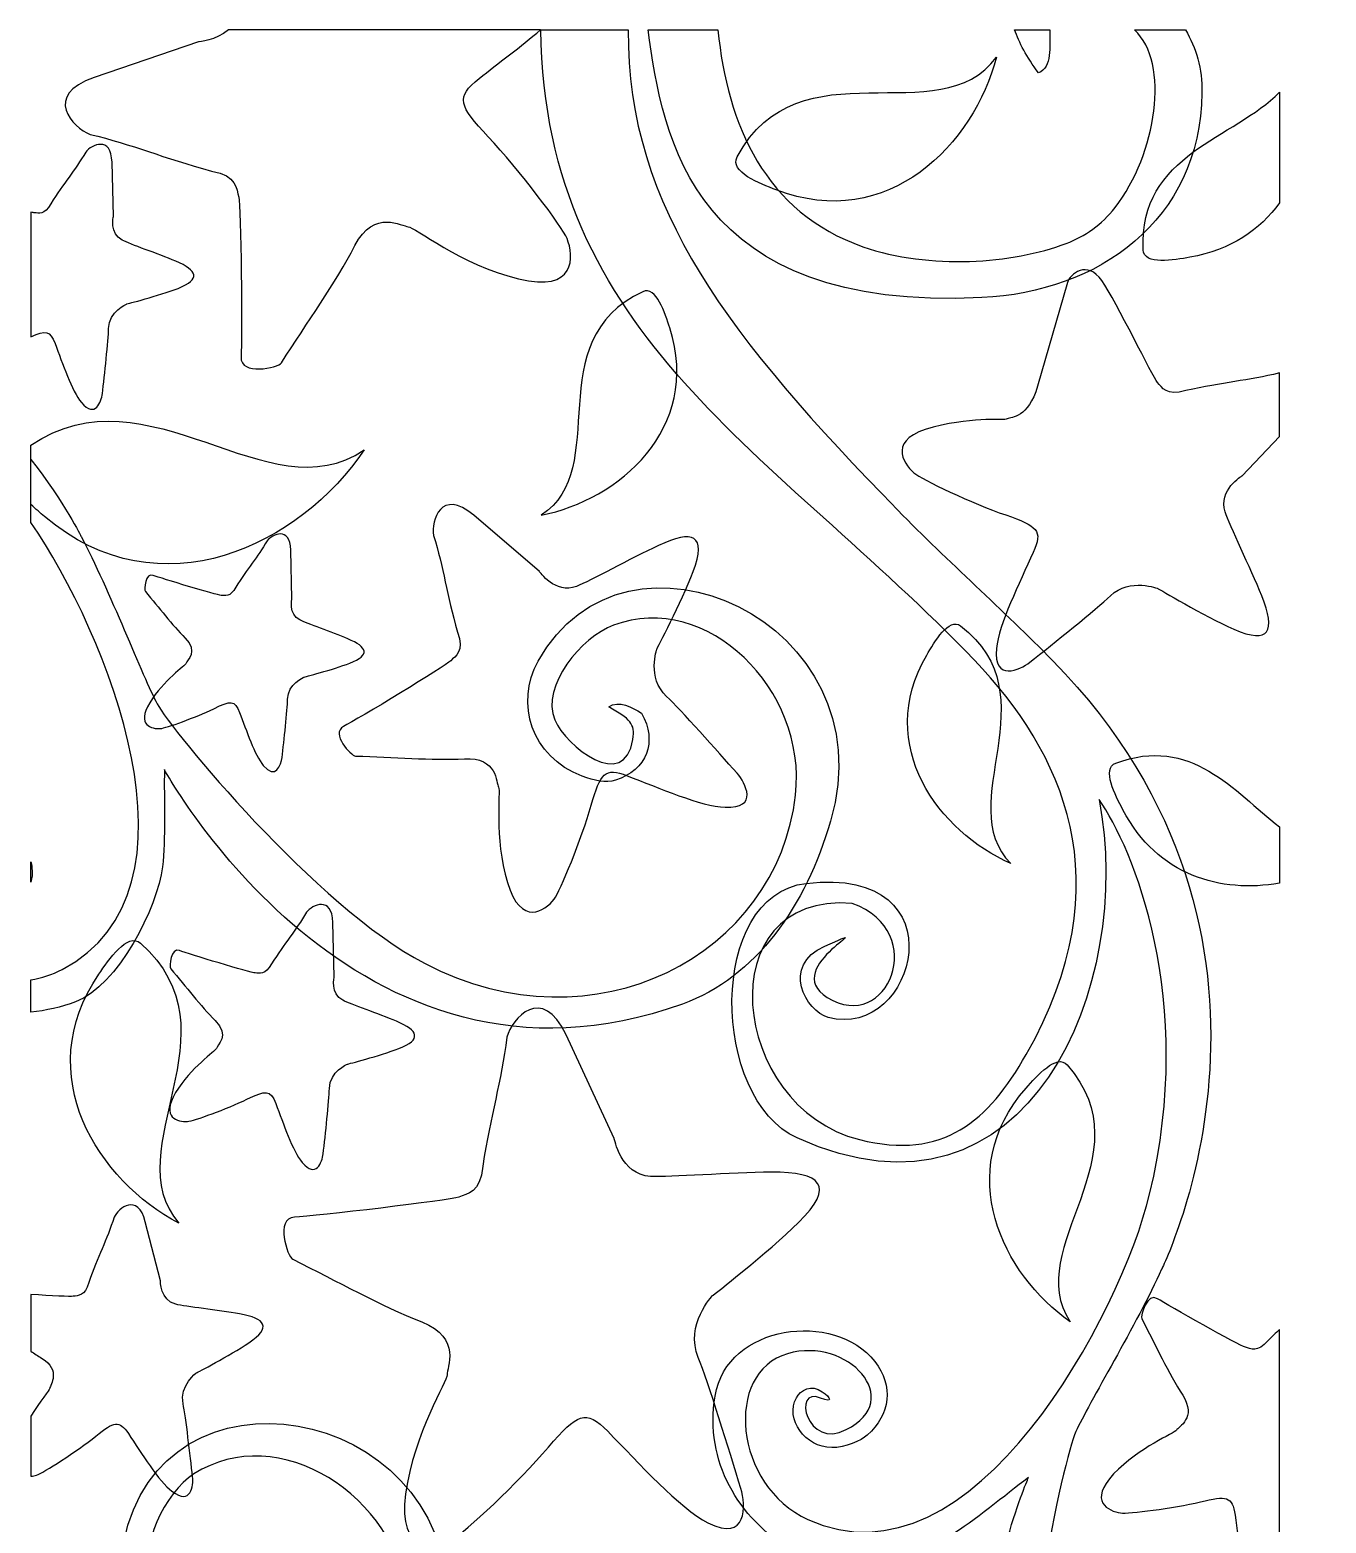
# Model space of a CAD drawing. Header units: centimetres. Extents: x -26.8 to -19, y -8.8 to 8.8.
# Drawn here: x -26.81 to -19.02, y -0.17 to 8.8 of the extents above; entities that cross this region are included whole.
import ezdxf

# ---------------------------------------------------------------- set-up
doc = ezdxf.new("R2010")
doc.units = ezdxf.units.CM
doc.header["$MEASUREMENT"] = 0
doc.layers.add('layer 1', color=7, linetype='Continuous')

msp = doc.modelspace()

# ---------------------------------------------------------------- linework, layer by layer
at = {"layer": 'layer 1', "color": 250}
for points, knots in [([(-23.74059, 8.80339), (-23.85845, 8.70286), (-23.99642, 8.59999), (-24.10881, 8.5117), (-24.10881, 8.5117), (-24.25322, 8.39825), (-24.23007, 8.34705), (-24.05419, 8.16012), (-24.05419, 8.16012), (-23.87107, 7.96549), (-23.60987, 7.62093), (-23.58117, 7.54918), (-23.58117, 7.54918), (-23.53845, 7.44238), (-23.52421, 7.22165), (-23.8731, 7.30709), (-23.8731, 7.30709), (-24.22199, 7.39253), (-24.49967, 7.62038), (-24.53528, 7.62038), (-24.53528, 7.62038), (-24.57088, 7.62038), (-24.73792, 7.73266), (-24.85568, 7.50646), (-24.85568, 7.50646), (-24.97344, 7.28025), (-25.14137, 7.04677), (-25.29713, 6.80156), (-25.29713, 6.80156), (-25.31622, 6.77151), (-25.54634, 6.72324), (-25.53922, 6.83716), (-25.53922, 6.83716), (-25.5321, 6.95108), (-25.53922, 7.74854), (-25.55346, 7.79838), (-25.55346, 7.79838), (-25.5677, 7.84822), (-25.56058, 7.92655), (-25.71723, 7.95503), (-25.71723, 7.95503), (-26.00855, 8.03335), (-26.19097, 8.11457), (-26.44647, 8.17517), (-26.44647, 8.17517), (-26.55087, 8.21452), (-26.73385, 8.41125), (-26.42212, 8.51752), (-26.42212, 8.51752), (-26.42212, 8.51752), (-25.79555, 8.73113), (-25.79555, 8.73113), (-25.79555, 8.73113), (-25.79555, 8.73113), (-25.68817, 8.73831), (-25.61552, 8.80339), (-25.61552, 8.80339), (-25.61552, 8.80339), (-23.74059, 8.80339), (-23.74059, 8.80339)], [0, 0, 0, 0, 0.0625, 0.0625, 0.0625, 0.0625, 0.125, 0.125, 0.125, 0.125, 0.1875, 0.1875, 0.1875, 0.1875, 0.25, 0.25, 0.25, 0.25, 0.3125, 0.3125, 0.3125, 0.3125, 0.375, 0.375, 0.375, 0.375, 0.4375, 0.4375, 0.4375, 0.4375, 0.5, 0.5, 0.5, 0.5, 0.5625, 0.5625, 0.5625, 0.5625, 0.625, 0.625, 0.625, 0.625, 0.6875, 0.6875, 0.6875, 0.6875, 0.75, 0.75, 0.75, 0.75, 0.8125, 0.8125, 0.8125, 0.8125, 0.875, 0.875, 0.875, 0.875, 1, 1, 1, 1]), ([(-23.73783, 8.80339), (-23.71644, 6.95179), (-22.3327, 6.26567), (-21.13373, 5.01452), (-21.13373, 5.01452), (-20.60992, 4.4679), (-20.22818, 3.68593), (-20.82278, 2.64455), (-20.82278, 2.64455), (-21.04981, 2.24693), (-21.31791, 2.00542), (-21.82498, 2.13312), (-21.82498, 2.13312), (-22.60608, 2.32982), (-22.73957, 3.62189), (-21.86783, 3.55321), (-21.86783, 3.55321), (-21.39821, 3.38095), (-21.65747, 2.76314), (-22.01792, 2.98789), (-22.01792, 2.98789), (-22.31316, 3.17197), (-21.64791, 3.4672), (-22.03294, 3.29605), (-22.03294, 3.29605), (-22.29784, 3.1783), (-22.14617, 2.90404), (-22.01216, 2.86765), (-22.01216, 2.86765), (-21.48691, 2.72501), (-21.20346, 3.78418), (-22.14446, 3.67348), (-22.14446, 3.67348), (-22.73997, 3.60342), (-22.71958, 2.37893), (-22.19831, 2.14334), (-22.19831, 2.14334), (-20.80374, 1.51309), (-20.17025, 3.0708), (-20.38533, 4.17769), (-20.38533, 4.17769), (-20.18182, 3.88811), (-19.79894, 2.97938), (-20.08134, 1.80439), (-20.08134, 1.80439), (-20.2494, 1.10515), (-21.13638, -0.60599), (-22.13502, -0.15013), (-22.13502, -0.15013), (-22.57764, 0.05192), (-22.64176, 0.73392), (-22.25597, 0.84636), (-22.25597, 0.84636), (-21.89388, 0.9519), (-21.54556, 0.56919), (-21.90391, 0.39002), (-21.90391, 0.39002), (-22.13721, 0.26285), (-22.23496, 0.65257), (-22.05753, 0.57969), (-22.05753, 0.57969), (-21.97834, 0.54717), (-21.99598, 0.58358), (-22.04935, 0.61708), (-22.04935, 0.61708), (-22.1105, 0.66579), (-22.18021, 0.62574), (-22.20358, 0.58168), (-22.20358, 0.58168), (-22.27165, 0.45335), (-22.1526, 0.28331), (-21.9894, 0.28156), (-21.9894, 0.28156), (-21.91351, 0.28074), (-21.81126, 0.32515), (-21.77775, 0.35575), (-21.77775, 0.35575), (-21.63863, 0.48276), (-21.6178, 0.65236), (-21.73286, 0.79947), (-21.73286, 0.79947), (-21.97429, 1.10817), (-22.62113, 1.02331), (-22.69197, 0.59185), (-22.69197, 0.59185), (-22.75724, 0.19429), (-22.54662, -0.14132), (-22.24068, -0.33163), (-22.24068, -0.33163), (-22.00971, -0.4753), (-21.48914, -0.37382), (-21.27849, -0.24743), (-21.27849, -0.24743), (-21.13841, -0.16339), (-20.94944, -0.00365), (-20.80943, 0.10136), (-20.80943, 0.10136), (-20.80943, 0.10136), (-21.78205, -2.10351), (-20.0177, -3.22222), (-20.0177, -3.22222), (-19.80684, -3.35592), (-19.56014, -3.41105), (-19.30135, -3.40412), (-19.30135, -3.40412), (-19.30135, -3.40412), (-19.30135, -3.1834), (-19.30135, -3.1834), (-19.30135, -3.1834), (-19.96639, -3.1811), (-20.62258, -2.68386), (-20.77334, -1.84707), (-20.77334, -1.84707), (-20.90343, -1.12503), (-20.59647, 0.21762), (-20.52431, 0.37799), (-20.52431, 0.37799), (-20.45214, 0.53835), (-20.15369, 1.03309), (-20.00936, 1.35382), (-20.00936, 1.35382), (-20.00936, 1.35382), (-19.021, 3.33646), (-20.66279, 5.01123), (-20.66279, 5.01123), (-20.96243, 5.31689), (-21.28923, 5.60386), (-21.59406, 5.91657), (-21.59406, 5.91657), (-22.59482, 6.94318), (-23.22102, 7.72771), (-23.21395, 8.80339), (-23.21395, 8.80339), (-23.21395, 8.80339), (-23.73783, 8.80339), (-23.73783, 8.80339)], [0, 0, 0, 0, 0.0285714, 0.0285714, 0.0285714, 0.0285714, 0.0571429, 0.0571429, 0.0571429, 0.0571429, 0.0857143, 0.0857143, 0.0857143, 0.0857143, 0.1142857, 0.1142857, 0.1142857, 0.1142857, 0.1428571, 0.1428571, 0.1428571, 0.1428571, 0.1714286, 0.1714286, 0.1714286, 0.1714286, 0.2, 0.2, 0.2, 0.2, 0.2285714, 0.2285714, 0.2285714, 0.2285714, 0.2571429, 0.2571429, 0.2571429, 0.2571429, 0.2857143, 0.2857143, 0.2857143, 0.2857143, 0.3142857, 0.3142857, 0.3142857, 0.3142857, 0.3428571, 0.3428571, 0.3428571, 0.3428571, 0.3714286, 0.3714286, 0.3714286, 0.3714286, 0.4, 0.4, 0.4, 0.4, 0.4285714, 0.4285714, 0.4285714, 0.4285714, 0.4571429, 0.4571429, 0.4571429, 0.4571429, 0.4857143, 0.4857143, 0.4857143, 0.4857143, 0.5142857, 0.5142857, 0.5142857, 0.5142857, 0.5428571, 0.5428571, 0.5428571, 0.5428571, 0.5714286, 0.5714286, 0.5714286, 0.5714286, 0.6, 0.6, 0.6, 0.6, 0.6285714, 0.6285714, 0.6285714, 0.6285714, 0.6571429, 0.6571429, 0.6571429, 0.6571429, 0.6857143, 0.6857143, 0.6857143, 0.6857143, 0.7142857, 0.7142857, 0.7142857, 0.7142857, 0.7428571, 0.7428571, 0.7428571, 0.7428571, 0.7714286, 0.7714286, 0.7714286, 0.7714286, 0.8, 0.8, 0.8, 0.8, 0.8285714, 0.8285714, 0.8285714, 0.8285714, 0.8571429, 0.8571429, 0.8571429, 0.8571429, 0.8857143, 0.8857143, 0.8857143, 0.8857143, 0.9142857, 0.9142857, 0.9142857, 0.9142857, 0.9428571, 0.9428571, 0.9428571, 0.9428571, 1, 1, 1, 1]), ([(-23.09461, 8.80339), (-23.00512, 8.14632), (-22.8265, 7.1086), (-21.08975, 7.19381), (-21.08975, 7.19381), (-20.38707, 7.22829), (-19.78002, 7.65346), (-19.76669, 8.42437), (-19.76669, 8.42437), (-19.76418, 8.56976), (-19.80223, 8.69645), (-19.8657, 8.80339), (-19.8657, 8.80339), (-19.8657, 8.80339), (-20.17219, 8.80339), (-20.17219, 8.80339), (-20.17219, 8.80339), (-19.95623, 8.60507), (-20.03871, 8.05864), (-20.28906, 7.73525), (-20.28906, 7.73525), (-20.36879, 7.63225), (-20.46964, 7.56256), (-20.58253, 7.51972), (-20.58253, 7.51972), (-20.90414, 7.39769), (-21.40241, 7.36027), (-21.80338, 7.50027), (-21.80338, 7.50027), (-22.39116, 7.70551), (-22.61897, 8.2331), (-22.67463, 8.80339), (-22.67463, 8.80339), (-22.67463, 8.80339), (-23.09461, 8.80339), (-23.09461, 8.80339)], [0, 0, 0, 0, 0.1, 0.1, 0.1, 0.1, 0.2, 0.2, 0.2, 0.2, 0.3, 0.3, 0.3, 0.3, 0.4, 0.4, 0.4, 0.4, 0.5, 0.5, 0.5, 0.5, 0.6, 0.6, 0.6, 0.6, 0.7, 0.7, 0.7, 0.7, 0.8, 0.8, 0.8, 0.8, 1, 1, 1, 1]), ([(-20.89292, 8.80339), (-20.86591, 8.72797), (-20.81958, 8.64192), (-20.74929, 8.54456), (-20.74929, 8.54456), (-20.66488, 8.57973), (-20.68243, 8.70078), (-20.68026, 8.80339), (-20.68026, 8.80339), (-20.68026, 8.80339), (-20.89292, 8.80339), (-20.89292, 8.80339)], [0, 0, 0, 0, 0.25, 0.25, 0.25, 0.25, 0.5, 0.5, 0.5, 0.5, 1, 1, 1, 1]), ([(-22.32469, 7.84156), (-21.65065, 7.58224), (-21.13453, 8.12155), (-21.00103, 8.63956), (-21.00103, 8.63956), (-21.34332, 8.17167), (-22.18365, 8.73571), (-22.55972, 8.03942), (-22.55972, 8.03942), (-22.60775, 7.95051), (-22.42037, 7.87837), (-22.32469, 7.84156)], [0, 0, 0, 0, 0.25, 0.25, 0.25, 0.25, 0.5, 0.5, 0.5, 0.5, 1, 1, 1, 1]), ([(-19.83955, 7.43621), (-19.59238, 7.47993), (-19.41678, 7.6024), (-19.30135, 7.76338), (-19.30135, 7.76338), (-19.30135, 7.76338), (-19.30135, 8.42876), (-19.30135, 8.42876), (-19.30135, 8.42876), (-19.56808, 8.15109), (-20.14731, 8.0589), (-20.12004, 7.48072), (-20.12004, 7.48072), (-20.11565, 7.38741), (-19.93287, 7.4197), (-19.83955, 7.43621)], [0, 0, 0, 0, 0.2, 0.2, 0.2, 0.2, 0.4, 0.4, 0.4, 0.4, 0.6, 0.6, 0.6, 0.6, 1, 1, 1, 1]), ([(-26.49811, 6.56392), (-26.5563, 6.63408), (-26.61177, 6.79944), (-26.65709, 6.91849), (-26.65709, 6.91849), (-26.68639, 6.99548), (-26.71181, 6.99967), (-26.80176, 6.95817), (-26.80176, 6.95817), (-26.80176, 6.95817), (-26.80176, 7.70785), (-26.80176, 7.70785), (-26.80176, 7.70785), (-26.79109, 7.70525), (-26.78383, 7.70376), (-26.78097, 7.70369), (-26.78097, 7.70369), (-26.7554, 7.70308), (-26.71955, 7.68823), (-26.68314, 7.75783), (-26.68314, 7.75783), (-26.60347, 7.88355), (-26.53843, 7.95755), (-26.47238, 8.069), (-26.47238, 8.069), (-26.43851, 8.1124), (-26.31898, 8.1697), (-26.31469, 8.00727), (-26.31469, 8.00727), (-26.31469, 8.00727), (-26.30608, 7.68077), (-26.30608, 7.68077), (-26.30608, 7.68077), (-26.30608, 7.68077), (-26.33073, 7.57807), (-26.25442, 7.53956), (-26.25442, 7.53956), (-26.20435, 7.51429), (-26.03915, 7.45835), (-25.93206, 7.41293), (-25.93206, 7.41293), (-25.80056, 7.35716), (-25.77797, 7.30401), (-25.91803, 7.24983), (-25.91803, 7.24983), (-26.03395, 7.20498), (-26.22691, 7.15566), (-26.22691, 7.15566), (-26.22691, 7.15566), (-26.22691, 7.15566), (-26.3327, 7.11136), (-26.33515, 7.00909), (-26.33515, 7.00909), (-26.3369, 6.93559), (-26.35981, 6.7278), (-26.37256, 6.61673), (-26.37256, 6.61673), (-26.37813, 6.56821), (-26.41619, 6.46515), (-26.49811, 6.56392)], [0, 0, 0, 0, 0.0625, 0.0625, 0.0625, 0.0625, 0.125, 0.125, 0.125, 0.125, 0.1875, 0.1875, 0.1875, 0.1875, 0.25, 0.25, 0.25, 0.25, 0.3125, 0.3125, 0.3125, 0.3125, 0.375, 0.375, 0.375, 0.375, 0.4375, 0.4375, 0.4375, 0.4375, 0.5, 0.5, 0.5, 0.5, 0.5625, 0.5625, 0.5625, 0.5625, 0.625, 0.625, 0.625, 0.625, 0.6875, 0.6875, 0.6875, 0.6875, 0.75, 0.75, 0.75, 0.75, 0.8125, 0.8125, 0.8125, 0.8125, 0.875, 0.875, 0.875, 0.875, 1, 1, 1, 1]), ([(-21.00097, 5.08525), (-20.98728, 5.22968), (-20.8632, 5.47801), (-20.77993, 5.66288), (-20.77993, 5.66288), (-20.72069, 5.79436), (-20.75543, 5.82157), (-20.94583, 5.88768), (-20.94583, 5.88768), (-21.14407, 5.95652), (-21.45118, 6.1013), (-21.49726, 6.14079), (-21.49726, 6.14079), (-21.56584, 6.19958), (-21.65604, 6.34801), (-21.38216, 6.41546), (-21.38216, 6.41546), (-21.10827, 6.48292), (-20.96117, 6.45244), (-20.93639, 6.46539), (-20.93639, 6.46539), (-20.91162, 6.47834), (-20.8103, 6.4688), (-20.75485, 6.66123), (-20.75485, 6.66123), (-20.75485, 6.66123), (-20.57501, 7.2853), (-20.57501, 7.2853), (-20.57501, 7.2853), (-20.56081, 7.3346), (-20.45664, 7.42255), (-20.3685, 7.29594), (-20.3685, 7.29594), (-20.28035, 7.16934), (-20.06206, 6.71432), (-20.03402, 6.68481), (-20.03402, 6.68481), (-20.00598, 6.6553), (-19.98244, 6.59821), (-19.86307, 6.63537), (-19.86307, 6.63537), (-19.6419, 6.6846), (-19.48909, 6.69574), (-19.30135, 6.74103), (-19.30135, 6.74103), (-19.30135, 6.74103), (-19.30135, 6.36007), (-19.30135, 6.36007), (-19.30135, 6.36007), (-19.30135, 6.36007), (-19.52624, 6.12374), (-19.52624, 6.12374), (-19.52624, 6.12374), (-19.52624, 6.12374), (-19.66972, 6.03613), (-19.62738, 5.90684), (-19.62738, 5.90684), (-19.59959, 5.822), (-19.47703, 5.57292), (-19.40789, 5.40118), (-19.40789, 5.40118), (-19.32299, 5.19027), (-19.35753, 5.1051), (-19.57599, 5.20209), (-19.57599, 5.20209), (-19.75679, 5.28236), (-20.0292, 5.44445), (-20.0292, 5.44445), (-20.0292, 5.44445), (-20.0292, 5.44445), (-20.19802, 5.51394), (-20.31604, 5.40178), (-20.31604, 5.40178), (-20.40087, 5.32116), (-20.66084, 5.1135), (-20.80036, 5.00307), (-20.80036, 5.00307), (-20.86131, 4.95483), (-21.02025, 4.88192), (-21.00097, 5.08525)], [0, 0, 0, 0, 0.047619, 0.047619, 0.047619, 0.047619, 0.0952381, 0.0952381, 0.0952381, 0.0952381, 0.1428571, 0.1428571, 0.1428571, 0.1428571, 0.1904762, 0.1904762, 0.1904762, 0.1904762, 0.2380952, 0.2380952, 0.2380952, 0.2380952, 0.2857143, 0.2857143, 0.2857143, 0.2857143, 0.3333333, 0.3333333, 0.3333333, 0.3333333, 0.3809524, 0.3809524, 0.3809524, 0.3809524, 0.4285714, 0.4285714, 0.4285714, 0.4285714, 0.4761905, 0.4761905, 0.4761905, 0.4761905, 0.5238095, 0.5238095, 0.5238095, 0.5238095, 0.5714286, 0.5714286, 0.5714286, 0.5714286, 0.6190476, 0.6190476, 0.6190476, 0.6190476, 0.6666667, 0.6666667, 0.6666667, 0.6666667, 0.7142857, 0.7142857, 0.7142857, 0.7142857, 0.7619048, 0.7619048, 0.7619048, 0.7619048, 0.8095238, 0.8095238, 0.8095238, 0.8095238, 0.8571429, 0.8571429, 0.8571429, 0.8571429, 0.9047619, 0.9047619, 0.9047619, 0.9047619, 1, 1, 1, 1]), ([(-22.9639, 7.01171), (-22.77027, 6.40419), (-23.27236, 5.97724), (-23.73584, 5.88642), (-23.73584, 5.88642), (-23.30571, 6.16386), (-23.75929, 6.93374), (-23.12611, 7.22911), (-23.12611, 7.22911), (-23.04525, 7.26684), (-22.99139, 7.09795), (-22.9639, 7.01171)], [0, 0, 0, 0, 0.25, 0.25, 0.25, 0.25, 0.5, 0.5, 0.5, 0.5, 1, 1, 1, 1]), ([(-26.72086, 5.87901), (-26.02269, 5.28531), (-25.1781, 5.71427), (-24.80063, 6.27845), (-24.80063, 6.27845), (-25.37517, 5.8839), (-26.09585, 6.78597), (-26.80176, 6.30733), (-26.80176, 6.30733), (-26.80176, 6.30733), (-26.80176, 5.95), (-26.80176, 5.95), (-26.80176, 5.95), (-26.77287, 5.92324), (-26.74422, 5.89888), (-26.72086, 5.87901)], [0, 0, 0, 0, 0.2, 0.2, 0.2, 0.2, 0.4, 0.4, 0.4, 0.4, 0.6, 0.6, 0.6, 0.6, 1, 1, 1, 1]), ([(-26.80176, 5.84297), (-26.34638, 5.17803), (-25.70867, 3.63076), (-26.61313, 3.15609), (-26.61313, 3.15609), (-26.67389, 3.1242), (-26.73758, 3.10411), (-26.80176, 3.09418), (-26.80176, 3.09418), (-26.80176, 3.09418), (-26.80176, 2.8991), (-26.80176, 2.8991), (-26.80176, 2.8991), (-26.71092, 2.9081), (-26.6208, 2.92936), (-26.53438, 2.9614), (-26.53438, 2.9614), (-26.27934, 3.05596), (-26.04068, 3.5296), (-26.01155, 3.77352), (-26.01155, 3.77352), (-25.99219, 3.93573), (-26.00269, 4.18295), (-25.99993, 4.35794), (-25.99993, 4.35794), (-25.99993, 4.35794), (-24.85289, 2.23858), (-22.88788, 2.94792), (-22.88788, 2.94792), (-22.44545, 3.10763), (-22.14552, 3.53869), (-21.99815, 4.04805), (-21.99815, 4.04805), (-21.65049, 5.2497), (-23.23149, 5.96127), (-23.75527, 5.00814), (-23.75527, 5.00814), (-23.89292, 4.75765), (-23.79884, 4.43464), (-23.48968, 4.31721), (-23.48968, 4.31721), (-23.41755, 4.28982), (-23.34767, 4.27555), (-23.28956, 4.29401), (-23.28956, 4.29401), (-23.10205, 4.35358), (-23.03604, 4.52449), (-23.13368, 4.69678), (-23.13368, 4.69678), (-23.18964, 4.73236), (-23.26998, 4.77469), (-23.33097, 4.73453), (-23.33097, 4.73453), (-23.20346, 4.6611), (-23.16993, 4.63355), (-23.18516, 4.53855), (-23.18516, 4.53855), (-23.23625, 4.21977), (-23.58892, 4.49706), (-23.65443, 4.65536), (-23.65443, 4.65536), (-23.73965, 4.86128), (-23.49415, 5.15344), (-23.3023, 5.2246), (-23.3023, 5.2246), (-22.73933, 5.43341), (-22.13736, 4.83918), (-22.20846, 4.20433), (-22.20846, 4.20433), (-22.31604, 3.24382), (-23.41488, 2.65915), (-24.43771, 3.19297), (-24.43771, 3.19297), (-25.08813, 3.53243), (-25.96139, 4.59749), (-26.04394, 4.75276), (-26.04394, 4.75276), (-26.1265, 4.90803), (-26.33475, 5.44698), (-26.49985, 5.75752), (-26.49985, 5.75752), (-26.49985, 5.75752), (-26.5963, 5.95744), (-26.80176, 6.22201), (-26.80176, 6.22201), (-26.80176, 6.22201), (-26.80176, 5.84297), (-26.80176, 5.84297)], [0, 0, 0, 0, 0.0434783, 0.0434783, 0.0434783, 0.0434783, 0.0869565, 0.0869565, 0.0869565, 0.0869565, 0.1304348, 0.1304348, 0.1304348, 0.1304348, 0.173913, 0.173913, 0.173913, 0.173913, 0.2173913, 0.2173913, 0.2173913, 0.2173913, 0.2608696, 0.2608696, 0.2608696, 0.2608696, 0.3043478, 0.3043478, 0.3043478, 0.3043478, 0.3478261, 0.3478261, 0.3478261, 0.3478261, 0.3913043, 0.3913043, 0.3913043, 0.3913043, 0.4347826, 0.4347826, 0.4347826, 0.4347826, 0.4782609, 0.4782609, 0.4782609, 0.4782609, 0.5217391, 0.5217391, 0.5217391, 0.5217391, 0.5652174, 0.5652174, 0.5652174, 0.5652174, 0.6086957, 0.6086957, 0.6086957, 0.6086957, 0.6521739, 0.6521739, 0.6521739, 0.6521739, 0.6956522, 0.6956522, 0.6956522, 0.6956522, 0.7391304, 0.7391304, 0.7391304, 0.7391304, 0.7826087, 0.7826087, 0.7826087, 0.7826087, 0.826087, 0.826087, 0.826087, 0.826087, 0.8695652, 0.8695652, 0.8695652, 0.8695652, 0.9130435, 0.9130435, 0.9130435, 0.9130435, 1, 1, 1, 1]), ([(-22.63133, 4.13035), (-22.77629, 4.13634), (-23.03088, 4.24702), (-23.21991, 4.32034), (-23.21991, 4.32034), (-23.35436, 4.37249), (-23.37968, 4.33635), (-23.43556, 4.14271), (-23.43556, 4.14271), (-23.49376, 3.94108), (-23.62198, 3.6267), (-23.65897, 3.57858), (-23.65897, 3.57858), (-23.71402, 3.50697), (-23.85744, 3.40899), (-23.93937, 3.6789), (-23.93937, 3.6789), (-24.02131, 3.94881), (-23.97853, 4.22762), (-23.99278, 4.25167), (-23.99278, 4.25167), (-24.00703, 4.27572), (-23.99805, 4.43352), (-24.198, 4.42253), (-24.198, 4.42253), (-24.39796, 4.41154), (-24.62292, 4.43152), (-24.85093, 4.4386), (-24.85093, 4.4386), (-24.87887, 4.43947), (-25.0036, 4.57561), (-24.92379, 4.61641), (-24.92379, 4.61641), (-24.84397, 4.6572), (-24.30807, 4.98122), (-24.2801, 5.0108), (-24.2801, 5.0108), (-24.25212, 5.04037), (-24.19636, 5.06691), (-24.23982, 5.18414), (-24.23982, 5.18414), (-24.30353, 5.41231), (-24.32167, 5.56806), (-24.38301, 5.76493), (-24.38301, 5.76493), (-24.39821, 5.85121), (-24.33855, 6.05358), (-24.14197, 5.88552), (-24.14197, 5.88552), (-24.14197, 5.88552), (-23.74685, 5.54772), (-23.74685, 5.54772), (-23.74685, 5.54772), (-23.74685, 5.54772), (-23.65172, 5.40911), (-23.52488, 5.45827), (-23.52488, 5.45827), (-23.44164, 5.49053), (-23.19943, 5.62618), (-23.03161, 5.70436), (-23.03161, 5.70436), (-22.82552, 5.80036), (-22.73863, 5.77041), (-22.82386, 5.5471), (-22.82386, 5.5471), (-22.89439, 5.36228), (-23.04175, 5.08162), (-23.04175, 5.08162), (-23.04175, 5.08162), (-23.04175, 5.08162), (-23.10215, 4.90935), (-22.98387, 4.79747), (-22.98387, 4.79747), (-22.89885, 4.71705), (-22.67765, 4.4685), (-22.55995, 4.33505), (-22.55995, 4.33505), (-22.50853, 4.27675), (-22.42727, 4.12192), (-22.63133, 4.13035)], [0, 0, 0, 0, 0.047619, 0.047619, 0.047619, 0.047619, 0.0952381, 0.0952381, 0.0952381, 0.0952381, 0.1428571, 0.1428571, 0.1428571, 0.1428571, 0.1904762, 0.1904762, 0.1904762, 0.1904762, 0.2380952, 0.2380952, 0.2380952, 0.2380952, 0.2857143, 0.2857143, 0.2857143, 0.2857143, 0.3333333, 0.3333333, 0.3333333, 0.3333333, 0.3809524, 0.3809524, 0.3809524, 0.3809524, 0.4285714, 0.4285714, 0.4285714, 0.4285714, 0.4761905, 0.4761905, 0.4761905, 0.4761905, 0.5238095, 0.5238095, 0.5238095, 0.5238095, 0.5714286, 0.5714286, 0.5714286, 0.5714286, 0.6190476, 0.6190476, 0.6190476, 0.6190476, 0.6666667, 0.6666667, 0.6666667, 0.6666667, 0.7142857, 0.7142857, 0.7142857, 0.7142857, 0.7619048, 0.7619048, 0.7619048, 0.7619048, 0.8095238, 0.8095238, 0.8095238, 0.8095238, 0.8571429, 0.8571429, 0.8571429, 0.8571429, 0.9047619, 0.9047619, 0.9047619, 0.9047619, 1, 1, 1, 1]), ([(-25.40565, 4.38195), (-25.45785, 4.44487), (-25.50759, 4.59318), (-25.54824, 4.69995), (-25.54824, 4.69995), (-25.57715, 4.7759), (-25.60183, 4.77286), (-25.70395, 4.72318), (-25.70395, 4.72318), (-25.81029, 4.67145), (-25.99024, 4.60647), (-26.02434, 4.6038), (-26.02434, 4.6038), (-26.07508, 4.59982), (-26.1702, 4.62287), (-26.08816, 4.759), (-26.08816, 4.759), (-26.00613, 4.89514), (-25.87331, 4.98244), (-25.86862, 4.99748), (-25.86862, 4.99748), (-25.86393, 5.01252), (-25.7945, 5.06831), (-25.87455, 5.14784), (-25.87455, 5.14784), (-25.9546, 5.22738), (-26.03113, 5.32906), (-26.1142, 5.42716), (-26.1142, 5.42716), (-26.12438, 5.43918), (-26.11448, 5.54275), (-26.06729, 5.52474), (-26.06729, 5.52474), (-26.0201, 5.50673), (-25.68227, 5.40472), (-25.65934, 5.40418), (-25.65934, 5.40418), (-25.63641, 5.40363), (-25.60426, 5.39031), (-25.5716, 5.45273), (-25.5716, 5.45273), (-25.50015, 5.56549), (-25.44182, 5.63185), (-25.38257, 5.73181), (-25.38257, 5.73181), (-25.3522, 5.77073), (-25.245, 5.82213), (-25.24115, 5.67644), (-25.24115, 5.67644), (-25.24115, 5.67644), (-25.23343, 5.38362), (-25.23343, 5.38362), (-25.23343, 5.38362), (-25.23343, 5.38362), (-25.25554, 5.29151), (-25.1871, 5.25697), (-25.1871, 5.25697), (-25.14219, 5.23431), (-24.99402, 5.18413), (-24.89798, 5.1434), (-24.89798, 5.1434), (-24.78004, 5.09338), (-24.75978, 5.04572), (-24.8854, 4.99712), (-24.8854, 4.99712), (-24.98936, 4.9569), (-25.16242, 4.91266), (-25.16242, 4.91266), (-25.16242, 4.91266), (-25.16242, 4.91266), (-25.25731, 4.87293), (-25.2595, 4.78121), (-25.2595, 4.78121), (-25.26107, 4.71529), (-25.28162, 4.52893), (-25.29305, 4.42931), (-25.29305, 4.42931), (-25.29804, 4.3858), (-25.33218, 4.29336), (-25.40565, 4.38195)], [0, 0, 0, 0, 0.047619, 0.047619, 0.047619, 0.047619, 0.0952381, 0.0952381, 0.0952381, 0.0952381, 0.1428571, 0.1428571, 0.1428571, 0.1428571, 0.1904762, 0.1904762, 0.1904762, 0.1904762, 0.2380952, 0.2380952, 0.2380952, 0.2380952, 0.2857143, 0.2857143, 0.2857143, 0.2857143, 0.3333333, 0.3333333, 0.3333333, 0.3333333, 0.3809524, 0.3809524, 0.3809524, 0.3809524, 0.4285714, 0.4285714, 0.4285714, 0.4285714, 0.4761905, 0.4761905, 0.4761905, 0.4761905, 0.5238095, 0.5238095, 0.5238095, 0.5238095, 0.5714286, 0.5714286, 0.5714286, 0.5714286, 0.6190476, 0.6190476, 0.6190476, 0.6190476, 0.6666667, 0.6666667, 0.6666667, 0.6666667, 0.7142857, 0.7142857, 0.7142857, 0.7142857, 0.7619048, 0.7619048, 0.7619048, 0.7619048, 0.8095238, 0.8095238, 0.8095238, 0.8095238, 0.8571429, 0.8571429, 0.8571429, 0.8571429, 0.9047619, 0.9047619, 0.9047619, 0.9047619, 1, 1, 1, 1]), ([(-21.41989, 5.04541), (-21.73718, 4.50012), (-21.34377, 3.98008), (-20.91558, 3.79299), (-20.91558, 3.79299), (-21.27153, 4.15319), (-20.66835, 4.79955), (-21.2166, 5.22061), (-21.2166, 5.22061), (-21.28661, 5.27439), (-21.37485, 5.12281), (-21.41989, 5.04541)], [0, 0, 0, 0, 0.25, 0.25, 0.25, 0.25, 0.5, 0.5, 0.5, 0.5, 1, 1, 1, 1]), ([(-20.24202, 4.11577), (-20.03333, 3.71672), (-19.65261, 3.61374), (-19.30135, 3.67426), (-19.30135, 3.67426), (-19.30135, 3.67426), (-19.30135, 4.01255), (-19.30135, 4.01255), (-19.30135, 4.01255), (-19.57432, 4.22796), (-19.83217, 4.56364), (-20.28428, 4.39661), (-20.28428, 4.39661), (-20.37191, 4.36424), (-20.28594, 4.19975), (-20.24202, 4.11577)], [0, 0, 0, 0, 0.2, 0.2, 0.2, 0.2, 0.4, 0.4, 0.4, 0.4, 0.6, 0.6, 0.6, 0.6, 1, 1, 1, 1]), ([(-26.80176, 3.6804), (-26.79555, 3.70773), (-26.79283, 3.7321), (-26.79415, 3.74836), (-26.79415, 3.74836), (-26.79565, 3.76696), (-26.79822, 3.78489), (-26.80176, 3.80211), (-26.80176, 3.80211), (-26.80176, 3.80211), (-26.80176, 3.6804), (-26.80176, 3.6804)], [0, 0, 0, 0, 0.25, 0.25, 0.25, 0.25, 0.5, 0.5, 0.5, 0.5, 1, 1, 1, 1]), ([(-25.17166, 1.99505), (-25.22986, 2.06521), (-25.28532, 2.23057), (-25.33064, 2.34962), (-25.33064, 2.34962), (-25.36288, 2.4343), (-25.39039, 2.43091), (-25.50426, 2.37552), (-25.50426, 2.37552), (-25.62283, 2.31784), (-25.82347, 2.2454), (-25.86149, 2.24241), (-25.86149, 2.24241), (-25.91807, 2.23797), (-26.02412, 2.26367), (-25.93265, 2.41546), (-25.93265, 2.41546), (-25.84118, 2.56725), (-25.69309, 2.6646), (-25.68786, 2.68137), (-25.68786, 2.68137), (-25.68264, 2.69814), (-25.60522, 2.76034), (-25.69448, 2.84901), (-25.69448, 2.84901), (-25.78374, 2.93769), (-25.86906, 3.05107), (-25.96169, 3.16045), (-25.96169, 3.16045), (-25.97304, 3.17385), (-25.96199, 3.28933), (-25.90937, 3.26925), (-25.90937, 3.26925), (-25.85676, 3.24917), (-25.48009, 3.13543), (-25.45452, 3.13482), (-25.45452, 3.13482), (-25.42896, 3.13421), (-25.39311, 3.11936), (-25.35669, 3.18896), (-25.35669, 3.18896), (-25.27703, 3.31469), (-25.21199, 3.38868), (-25.14593, 3.50013), (-25.14593, 3.50013), (-25.11207, 3.54353), (-24.99254, 3.60083), (-24.98825, 3.4384), (-24.98825, 3.4384), (-24.98825, 3.4384), (-24.97963, 3.1119), (-24.97963, 3.1119), (-24.97963, 3.1119), (-24.97963, 3.1119), (-25.00429, 3.0092), (-24.92798, 2.97069), (-24.92798, 2.97069), (-24.8779, 2.94542), (-24.7127, 2.88948), (-24.60562, 2.84406), (-24.60562, 2.84406), (-24.47411, 2.78829), (-24.45153, 2.73515), (-24.59159, 2.68096), (-24.59159, 2.68096), (-24.7075, 2.63611), (-24.90046, 2.58679), (-24.90046, 2.58679), (-24.90046, 2.58679), (-24.90046, 2.58679), (-25.00626, 2.5425), (-25.0087, 2.44023), (-25.0087, 2.44023), (-25.01045, 2.36672), (-25.03336, 2.15893), (-25.04611, 2.04787), (-25.04611, 2.04787), (-25.05168, 1.99934), (-25.08974, 1.89628), (-25.17166, 1.99505)], [0, 0, 0, 0, 0.047619, 0.047619, 0.047619, 0.047619, 0.0952381, 0.0952381, 0.0952381, 0.0952381, 0.1428571, 0.1428571, 0.1428571, 0.1428571, 0.1904762, 0.1904762, 0.1904762, 0.1904762, 0.2380952, 0.2380952, 0.2380952, 0.2380952, 0.2857143, 0.2857143, 0.2857143, 0.2857143, 0.3333333, 0.3333333, 0.3333333, 0.3333333, 0.3809524, 0.3809524, 0.3809524, 0.3809524, 0.4285714, 0.4285714, 0.4285714, 0.4285714, 0.4761905, 0.4761905, 0.4761905, 0.4761905, 0.5238095, 0.5238095, 0.5238095, 0.5238095, 0.5714286, 0.5714286, 0.5714286, 0.5714286, 0.6190476, 0.6190476, 0.6190476, 0.6190476, 0.6666667, 0.6666667, 0.6666667, 0.6666667, 0.7142857, 0.7142857, 0.7142857, 0.7142857, 0.7619048, 0.7619048, 0.7619048, 0.7619048, 0.8095238, 0.8095238, 0.8095238, 0.8095238, 0.8571429, 0.8571429, 0.8571429, 0.8571429, 0.9047619, 0.9047619, 0.9047619, 0.9047619, 1, 1, 1, 1]), ([(-26.39403, 3.12715), (-26.80805, 2.52052), (-26.39471, 1.88377), (-25.91315, 1.63072), (-25.91315, 1.63072), (-26.29636, 2.07874), (-25.54192, 2.77883), (-26.14333, 3.3136), (-26.14333, 3.3136), (-26.22012, 3.38189), (-26.33526, 3.21327), (-26.39403, 3.12715)], [0, 0, 0, 0, 0.25, 0.25, 0.25, 0.25, 0.5, 0.5, 0.5, 0.5, 1, 1, 1, 1]), ([(-22.7345, -0.16983), (-22.90513, -0.08336), (-23.15002, 0.18864), (-23.3367, 0.37999), (-23.3367, 0.37999), (-23.46948, 0.51608), (-23.51962, 0.48657), (-23.69257, 0.28483), (-23.69257, 0.28483), (-23.87265, 0.07476), (-24.19841, -0.23228), (-24.2691, -0.26977), (-24.2691, -0.26977), (-24.37431, -0.32557), (-24.59995, -0.36468), (-24.55063, 0.00394), (-24.55063, 0.00394), (-24.50132, 0.37255), (-24.29752, 0.68364), (-24.30147, 0.72028), (-24.30147, 0.72028), (-24.30541, 0.75693), (-24.20833, 0.94133), (-24.45422, 1.0375), (-24.45422, 1.0375), (-24.70012, 1.13367), (-24.95907, 1.28067), (-25.22875, 1.41387), (-25.22875, 1.41387), (-25.26179, 1.43019), (-25.33697, 1.66173), (-25.21891, 1.66702), (-25.21891, 1.66702), (-25.10085, 1.67231), (-24.28072, 1.76795), (-24.23099, 1.78813), (-24.23099, 1.78813), (-24.18126, 1.80831), (-24.09984, 1.80965), (-24.08787, 1.97406), (-24.08787, 1.97406), (-24.03951, 2.28263), (-23.9761, 2.47941), (-23.94202, 2.74913), (-23.94202, 2.74913), (-23.91307, 2.86096), (-23.73082, 3.07111), (-23.5869, 2.76199), (-23.5869, 2.76199), (-23.5869, 2.76199), (-23.29762, 2.14064), (-23.29762, 2.14064), (-23.29762, 2.14064), (-23.29762, 2.14064), (-23.2593, 1.92232), (-23.08024, 1.91193), (-23.08024, 1.91193), (-22.96273, 1.90511), (-22.59798, 1.93539), (-22.35389, 1.9374), (-22.35389, 1.9374), (-22.05414, 1.93986), (-21.96628, 1.85641), (-22.19066, 1.63512), (-22.19066, 1.63512), (-22.37635, 1.45197), (-22.70662, 1.19585), (-22.70662, 1.19585), (-22.70662, 1.19585), (-22.70662, 1.19585), (-22.87331, 1.02222), (-22.79259, 0.8233), (-22.79259, 0.8233), (-22.73458, 0.68032), (-22.60513, 0.26117), (-22.53691, 0.03671), (-22.53691, 0.03671), (-22.50711, -0.06135), (-22.4943, -0.29154), (-22.7345, -0.16983)], [0, 0, 0, 0, 0.047619, 0.047619, 0.047619, 0.047619, 0.0952381, 0.0952381, 0.0952381, 0.0952381, 0.1428571, 0.1428571, 0.1428571, 0.1428571, 0.1904762, 0.1904762, 0.1904762, 0.1904762, 0.2380952, 0.2380952, 0.2380952, 0.2380952, 0.2857143, 0.2857143, 0.2857143, 0.2857143, 0.3333333, 0.3333333, 0.3333333, 0.3333333, 0.3809524, 0.3809524, 0.3809524, 0.3809524, 0.4285714, 0.4285714, 0.4285714, 0.4285714, 0.4761905, 0.4761905, 0.4761905, 0.4761905, 0.5238095, 0.5238095, 0.5238095, 0.5238095, 0.5714286, 0.5714286, 0.5714286, 0.5714286, 0.6190476, 0.6190476, 0.6190476, 0.6190476, 0.6666667, 0.6666667, 0.6666667, 0.6666667, 0.7142857, 0.7142857, 0.7142857, 0.7142857, 0.7619048, 0.7619048, 0.7619048, 0.7619048, 0.8095238, 0.8095238, 0.8095238, 0.8095238, 0.8571429, 0.8571429, 0.8571429, 0.8571429, 0.9047619, 0.9047619, 0.9047619, 0.9047619, 1, 1, 1, 1]), ([(-20.82359, 2.44262), (-21.26548, 1.94218), (-20.96453, 1.32121), (-20.55874, 1.03862), (-20.55874, 1.03862), (-20.85382, 1.48596), (-20.09434, 2.03228), (-20.57643, 2.58249), (-20.57643, 2.58249), (-20.63798, 2.65276), (-20.76086, 2.51366), (-20.82359, 2.44262)], [0, 0, 0, 0, 0.25, 0.25, 0.25, 0.25, 0.5, 0.5, 0.5, 0.5, 1, 1, 1, 1]), ([(-25.95435, 0.01907), (-26.03531, 0.08104), (-26.13704, 0.24749), (-26.21616, 0.36598), (-26.21616, 0.36598), (-26.27243, 0.45026), (-26.30159, 0.4397), (-26.41191, 0.35089), (-26.41191, 0.35089), (-26.52679, 0.25842), (-26.72747, 0.12938), (-26.76817, 0.11664), (-26.76817, 0.11664), (-26.77808, 0.11354), (-26.78963, 0.111), (-26.80176, 0.10972), (-26.80176, 0.10972), (-26.80176, 0.10972), (-26.80176, 0.47123), (-26.80176, 0.47123), (-26.80176, 0.47123), (-26.74528, 0.56358), (-26.68937, 0.62608), (-26.6884, 0.63854), (-26.6884, 0.63854), (-26.68689, 0.65813), (-26.61801, 0.74526), (-26.73745, 0.81967), (-26.73745, 0.81967), (-26.75882, 0.83298), (-26.78024, 0.84719), (-26.80176, 0.86209), (-26.80176, 0.86209), (-26.80176, 0.86209), (-26.80176, 1.20245), (-26.80176, 1.20245), (-26.80176, 1.20245), (-26.67971, 1.19447), (-26.56126, 1.18828), (-26.54714, 1.19116), (-26.54714, 1.19116), (-26.51912, 1.19687), (-26.47633, 1.18962), (-26.45399, 1.2746), (-26.45399, 1.2746), (-26.3985, 1.43155), (-26.34605, 1.52845), (-26.30184, 1.66645), (-26.30184, 1.66645), (-26.27575, 1.72221), (-26.15973, 1.81452), (-26.11452, 1.63849), (-26.11452, 1.63849), (-26.11452, 1.63849), (-26.02366, 1.28466), (-26.02366, 1.28466), (-26.02366, 1.28466), (-26.02366, 1.28466), (-26.02491, 1.16653), (-25.93211, 1.14359), (-25.93211, 1.14359), (-25.87121, 1.12854), (-25.67713, 1.10876), (-25.54905, 1.08597), (-25.54905, 1.08597), (-25.39175, 1.05798), (-25.35387, 1.00567), (-25.49305, 0.91164), (-25.49305, 0.91164), (-25.60824, 0.83382), (-25.80631, 0.7319), (-25.80631, 0.7319), (-25.80631, 0.7319), (-25.80631, 0.7319), (-25.91061, 0.65721), (-25.88775, 0.5451), (-25.88775, 0.5451), (-25.87133, 0.46452), (-25.84446, 0.23225), (-25.83064, 0.10798), (-25.83064, 0.10798), (-25.82461, 0.05369), (-25.84039, -0.06818), (-25.95435, 0.01907)], [0, 0, 0, 0, 0.0454545, 0.0454545, 0.0454545, 0.0454545, 0.0909091, 0.0909091, 0.0909091, 0.0909091, 0.1363636, 0.1363636, 0.1363636, 0.1363636, 0.1818182, 0.1818182, 0.1818182, 0.1818182, 0.2272727, 0.2272727, 0.2272727, 0.2272727, 0.2727273, 0.2727273, 0.2727273, 0.2727273, 0.3181818, 0.3181818, 0.3181818, 0.3181818, 0.3636364, 0.3636364, 0.3636364, 0.3636364, 0.4090909, 0.4090909, 0.4090909, 0.4090909, 0.4545455, 0.4545455, 0.4545455, 0.4545455, 0.5, 0.5, 0.5, 0.5, 0.5454545, 0.5454545, 0.5454545, 0.5454545, 0.5909091, 0.5909091, 0.5909091, 0.5909091, 0.6363636, 0.6363636, 0.6363636, 0.6363636, 0.6818182, 0.6818182, 0.6818182, 0.6818182, 0.7272727, 0.7272727, 0.7272727, 0.7272727, 0.7727273, 0.7727273, 0.7727273, 0.7727273, 0.8181818, 0.8181818, 0.8181818, 0.8181818, 0.8636364, 0.8636364, 0.8636364, 0.8636364, 0.9090909, 0.9090909, 0.9090909, 0.9090909, 1, 1, 1, 1]), ([(-19.468, -0.60763), (-19.52098, -0.50453), (-19.54442, -0.28399), (-19.56797, -0.12373), (-19.56797, -0.12373), (-19.58473, -0.00974), (-19.61982, -0.00639), (-19.77642, -0.04388), (-19.77642, -0.04388), (-19.93947, -0.08291), (-20.20849, -0.11773), (-20.2565, -0.11099), (-20.2565, -0.11099), (-20.32797, -0.10096), (-20.45259, -0.03991), (-20.29732, 0.12342), (-20.29732, 0.12342), (-20.14205, 0.28675), (-19.93144, 0.36692), (-19.92034, 0.3863), (-19.92034, 0.3863), (-19.90924, 0.40568), (-19.79604, 0.46164), (-19.88249, 0.59626), (-19.88249, 0.59626), (-19.96895, 0.73089), (-20.04373, 0.8951), (-20.12869, 1.05634), (-20.12869, 1.05634), (-20.13909, 1.0761), (-20.09365, 1.21644), (-20.03384, 1.17705), (-20.03384, 1.17705), (-19.97403, 1.13767), (-19.53762, 0.89297), (-19.50605, 0.88519), (-19.50605, 0.88519), (-19.47447, 0.8774), (-19.43405, 0.84911), (-19.36971, 0.92553), (-19.36971, 0.92553), (-19.34598, 0.94939), (-19.32328, 0.97134), (-19.30135, 0.992), (-19.30135, 0.992), (-19.30135, 0.992), (-19.30135, -0.58647), (-19.30135, -0.58647), (-19.30135, -0.58647), (-19.32598, -0.64713), (-19.39743, -0.74497), (-19.468, -0.60763)], [0, 0, 0, 0, 0.0714286, 0.0714286, 0.0714286, 0.0714286, 0.1428571, 0.1428571, 0.1428571, 0.1428571, 0.2142857, 0.2142857, 0.2142857, 0.2142857, 0.2857143, 0.2857143, 0.2857143, 0.2857143, 0.3571429, 0.3571429, 0.3571429, 0.3571429, 0.4285714, 0.4285714, 0.4285714, 0.4285714, 0.5, 0.5, 0.5, 0.5, 0.5714286, 0.5714286, 0.5714286, 0.5714286, 0.6428571, 0.6428571, 0.6428571, 0.6428571, 0.7142857, 0.7142857, 0.7142857, 0.7142857, 0.7857143, 0.7857143, 0.7857143, 0.7857143, 0.8571429, 0.8571429, 0.8571429, 0.8571429, 1, 1, 1, 1]), ([(-26.80176, -2.26467), (-26.25866, -2.43353), (-25.60926, -2.43913), (-24.93111, -2.01225), (-24.93111, -2.01225), (-24.53304, -1.76168), (-24.33216, -1.27647), (-24.29706, -0.7474), (-24.29706, -0.7474), (-24.21425, 0.5008), (-25.9108, 0.85803), (-26.21877, -0.18501), (-26.21877, -0.18501), (-26.29971, -0.45914), (-26.13877, -0.75458), (-25.81165, -0.80321), (-25.81165, -0.80321), (-25.73534, -0.81456), (-25.66402, -0.81356), (-25.6112, -0.78311), (-25.6112, -0.78311), (-25.44075, -0.68484), (-25.4128, -0.50378), (-25.545, -0.35633), (-25.545, -0.35633), (-25.60727, -0.33354), (-25.6948, -0.30935), (-25.74579, -0.36162), (-25.74579, -0.36162), (-25.60554, -0.40611), (-25.5669, -0.42585), (-25.56147, -0.52191), (-25.56147, -0.52191), (-25.54326, -0.84424), (-25.94704, -0.64873), (-26.04486, -0.5081), (-26.04486, -0.5081), (-26.17213, -0.32514), (-25.99474, 0.01273), (-25.82253, 0.12325), (-25.82253, 0.12325), (-25.31719, 0.44755), (-24.60213, -0.00429), (-24.53591, -0.63967), (-24.53591, -0.63967), (-24.43572, -1.60098), (-25.38422, -2.40699), (-26.49751, -2.1041), (-26.49751, -2.1041), (-26.59321, -2.07806), (-26.69575, -2.03987), (-26.80176, -1.99308), (-26.80176, -1.99308), (-26.80176, -1.99308), (-26.80176, -2.26467), (-26.80176, -2.26467)], [0, 0, 0, 0, 0.0666667, 0.0666667, 0.0666667, 0.0666667, 0.1333333, 0.1333333, 0.1333333, 0.1333333, 0.2, 0.2, 0.2, 0.2, 0.2666667, 0.2666667, 0.2666667, 0.2666667, 0.3333333, 0.3333333, 0.3333333, 0.3333333, 0.4, 0.4, 0.4, 0.4, 0.4666667, 0.4666667, 0.4666667, 0.4666667, 0.5333333, 0.5333333, 0.5333333, 0.5333333, 0.6, 0.6, 0.6, 0.6, 0.6666667, 0.6666667, 0.6666667, 0.6666667, 0.7333333, 0.7333333, 0.7333333, 0.7333333, 0.8, 0.8, 0.8, 0.8, 0.8666667, 0.8666667, 0.8666667, 0.8666667, 1, 1, 1, 1])]:
    msp.add_open_spline(points, degree=3, knots=knots, dxfattribs=at)

doc.saveas('drawing.dxf')
